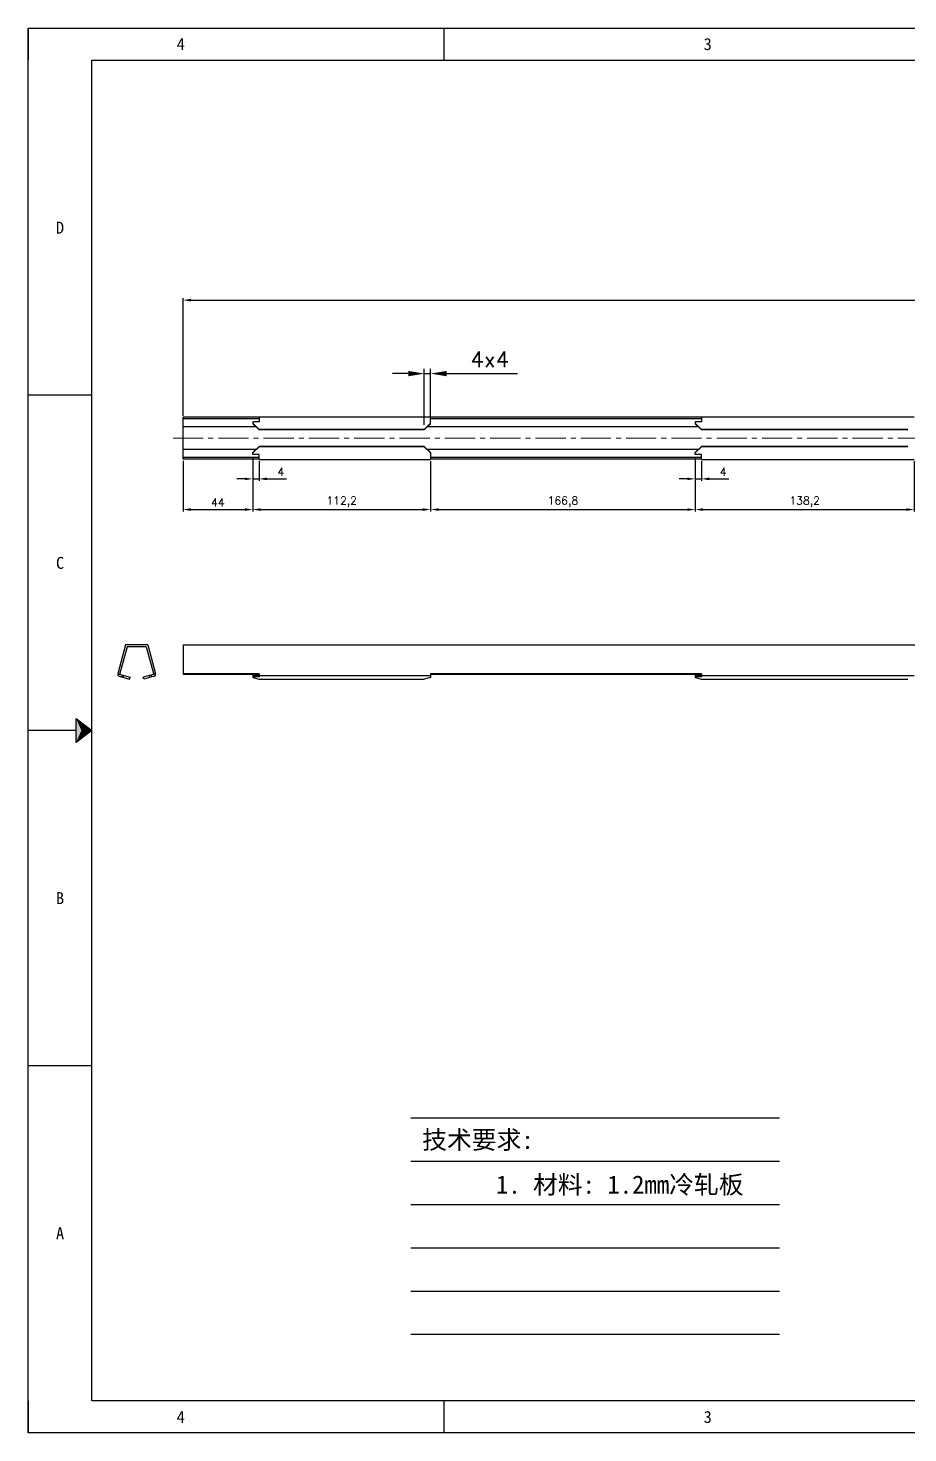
# Model space of a CAD drawing. Header units: millimetres. Extents: x -4018 to 8419, y 14505 to 19318.
# Drawn here: x 1517 to 2071, y 14527 to 15413 of the extents above; entities that cross this region are included whole.
import ezdxf
from ezdxf.enums import TextEntityAlignment as Align

# ---------------------------------------------------------------- set-up
doc = ezdxf.new("R2010")
doc.units = ezdxf.units.MM
doc.linetypes.add('CENTER2', pattern=[28.575, 19.05, -3.175, 3.175, -3.175])
doc.linetypes.add('DOT', pattern=[0.25, 0, -0.25])
doc.layers.add('cen', color=1, linetype='CENTER2', lineweight=9)
doc.layers.add('dim', color=2, linetype='Continuous', lineweight=9)
doc.layers.add('print', color=30, linetype='Continuous')
doc.styles.add('Dartop', font='SIMFANG.TTF')
doc.styles.add('HZ', font='SimSun.ttf')
doc.styles.get("Standard").update_dxf_attribs({"font": 'txt', "bigfont": 'gbcbig.shx'})
doc.dimstyles.new('2-small', dxfattribs={"dimtxt": 10, "dimasz": 10, "dimexe": 3, "dimexo": 3, "dimgap": 4, "dimtad": 1, "dimtxsty": 'Standard', "dimcen": 5, "dimazin": 0, "dimtfac": 1, "dimtmove": 0, "dimatfit": 3, "dimfxl": 1, "dimarcsym": 0})
doc.dimstyles.new('small', dxfattribs={"dimtxt": 5, "dimasz": 5, "dimexe": 1.25, "dimexo": 1, "dimgap": 2, "dimtad": 1, "dimtxsty": 'Standard', "dimcen": 2.5, "dimadec": 0, "dimazin": 0, "dimtfac": 1, "dimtmove": 0, "dimatfit": 3, "dimfxl": 1, "dimarcsym": 0})

# ---------------------------------------------------------------- blocks, each defined once
blk = doc.blocks.new('*U3')
at = {"color": 254, "linetype": 'Continuous', "extrusion": (0, 0, -1)}
for points in [[(-0.833, 11), (-0.75, 10.812), (-0.75, 11.188)], [(-0.833, 11), (-0.75, 11.188), (-1, 11)], [(-0.833, 11), (-1, 11), (-0.75, 10.812)]]:
    blk.add_solid(points, dxfattribs=at)
blk = doc.blocks.new('*D51')
at = {"layer": 'Defpoints', "color": 0}
for p in [(2654.23, 15241.57), (1614.23, 15167.64), (2654.23, 15167.64)]:
    blk.add_point(p, dxfattribs=at)
at = {"layer": 'dim', "color": 0, "lineweight": -2}
for p, q in [((1614.23, 15168.64), (1614.23, 15242.82)), ((1619.23, 15241.57), (2649.23, 15241.57)), ((2654.23, 15168.64), (2654.23, 15242.82))]:
    blk.add_line(p, q, dxfattribs=at)
at = {"layer": 'dim', "color": 0}
for points in [[(1619.23, 15242.4), (1619.23, 15240.74), (1614.23, 15241.57)], [(2649.23, 15242.4), (2649.23, 15240.74), (2654.23, 15241.57)]]:
    blk.add_solid(points, dxfattribs=at)
at = {"layer": 'dim', "color": 0, "insert": (2134.23, 15246.07), "char_height": 5, "attachment_point": 5}
blk.add_mtext('1040', dxfattribs=at)
blk = doc.blocks.new('*D52')
at = {"layer": 'Defpoints', "color": 0}
for p in [(1614.23, 15141.21), (1658.23, 15141.21), (1658.23, 15109.41)]:
    blk.add_point(p, dxfattribs=at)
at = {"layer": 'dim', "color": 0, "lineweight": -2}
for p, q in [((1614.23, 15140.21), (1614.23, 15108.16)), ((1658.23, 15140.21), (1658.23, 15108.16)), ((1619.23, 15109.41), (1653.23, 15109.41))]:
    blk.add_line(p, q, dxfattribs=at)
at = {"layer": 'dim', "color": 0}
for points in [[(1619.23, 15110.24), (1619.23, 15108.57), (1614.23, 15109.41)], [(1653.23, 15110.24), (1653.23, 15108.57), (1658.23, 15109.41)]]:
    blk.add_solid(points, dxfattribs=at)
at = {"layer": 'dim', "color": 0, "insert": (1636.23, 15113.91), "char_height": 5, "attachment_point": 5}
blk.add_mtext('44', dxfattribs=at)
blk = doc.blocks.new('*D53')
at = {"layer": 'Defpoints', "color": 0}
for p in [(1658.23, 15140.21), (1770.43, 15140.91), (1770.43, 15109.41)]:
    blk.add_point(p, dxfattribs=at)
at = {"layer": 'dim', "color": 0, "lineweight": -2}
for p, q in [((1658.23, 15139.21), (1658.23, 15108.16)), ((1770.43, 15139.91), (1770.43, 15108.16)), ((1663.23, 15109.41), (1765.43, 15109.41))]:
    blk.add_line(p, q, dxfattribs=at)
at = {"layer": 'dim', "color": 0}
for points in [[(1663.23, 15110.24), (1663.23, 15108.57), (1658.23, 15109.41)], [(1765.43, 15110.24), (1765.43, 15108.57), (1770.43, 15109.41)]]:
    blk.add_solid(points, dxfattribs=at)
at = {"layer": 'dim', "color": 0, "insert": (1714.33, 15114.32), "char_height": 5, "attachment_point": 5}
blk.add_mtext('112,2', dxfattribs=at)
blk = doc.blocks.new('*D54')
at = {"layer": 'Defpoints', "color": 0}
for p in [(1770.43, 15140.91), (1937.23, 15140.91), (1937.23, 15109.41)]:
    blk.add_point(p, dxfattribs=at)
at = {"layer": 'dim', "color": 0, "lineweight": -2}
for p, q in [((1770.43, 15139.91), (1770.43, 15108.16)), ((1937.23, 15139.91), (1937.23, 15108.16)), ((1775.43, 15109.41), (1932.23, 15109.41))]:
    blk.add_line(p, q, dxfattribs=at)
at = {"layer": 'dim', "color": 0}
for points in [[(1775.43, 15110.24), (1775.43, 15108.57), (1770.43, 15109.41)], [(1932.23, 15110.24), (1932.23, 15108.57), (1937.23, 15109.41)]]:
    blk.add_solid(points, dxfattribs=at)
at = {"layer": 'dim', "color": 0, "insert": (1853.83, 15114.32), "char_height": 5, "attachment_point": 5}
blk.add_mtext('166,8', dxfattribs=at)
blk = doc.blocks.new('*D55')
at = {"layer": 'Defpoints', "color": 0}
for p in [(1937.23, 15141.21), (2075.43, 15140.91), (2075.43, 15109.41)]:
    blk.add_point(p, dxfattribs=at)
at = {"layer": 'dim', "color": 0, "lineweight": -2}
for p, q in [((1937.23, 15140.21), (1937.23, 15108.16)), ((2075.43, 15139.91), (2075.43, 15108.16)), ((1942.23, 15109.41), (2070.43, 15109.41))]:
    blk.add_line(p, q, dxfattribs=at)
at = {"layer": 'dim', "color": 0}
for points in [[(1942.23, 15110.24), (1942.23, 15108.57), (1937.23, 15109.41)], [(2070.43, 15110.24), (2070.43, 15108.57), (2075.43, 15109.41)]]:
    blk.add_solid(points, dxfattribs=at)
at = {"layer": 'dim', "color": 0, "insert": (2006.33, 15114.32), "char_height": 5, "attachment_point": 5}
blk.add_mtext('138,2', dxfattribs=at)
blk = doc.blocks.new('*D72')
at = {"layer": 'Defpoints', "color": 0}
for p in [(1770.43, 15195.18), (1766.43, 15159.97), (1770.43, 15163.83)]:
    blk.add_point(p, dxfattribs=at)
at = {"layer": 'dim', "color": 0, "lineweight": -2}
for p, q in [((1756.43, 15195.18), (1746.43, 15195.18)), ((1766.43, 15162.97), (1766.43, 15198.18)), ((1766.43, 15195.18), (1770.43, 15195.18)), ((1770.43, 15166.83), (1770.43, 15198.18)), ((1780.43, 15195.18), (1825.1, 15195.18))]:
    blk.add_line(p, q, dxfattribs=at)
at = {"layer": 'dim', "color": 0}
for points in [[(1756.43, 15196.85), (1756.43, 15193.51), (1766.43, 15195.18)], [(1780.43, 15196.85), (1780.43, 15193.51), (1770.43, 15195.18)]]:
    blk.add_solid(points, dxfattribs=at)
at = {"layer": 'dim', "color": 0, "insert": (1807.77, 15204.18), "char_height": 10, "attachment_point": 5}
blk.add_mtext('4x4', dxfattribs=at)
blk = doc.blocks.new('*D120')
at = {"layer": 'Defpoints', "color": 0}
for p in [(1658.23, 15143.21), (1662.23, 15140.91), (1662.23, 15128.77)]:
    blk.add_point(p, dxfattribs=at)
at = {"layer": 'dim', "color": 0, "lineweight": -2}
for p, q in [((1658.23, 15142.21), (1658.23, 15127.52)), ((1662.23, 15139.91), (1662.23, 15127.52)), ((1653.23, 15128.77), (1648.23, 15128.77)), ((1658.23, 15128.77), (1662.23, 15128.77)), ((1667.23, 15128.77), (1679.57, 15128.77))]:
    blk.add_line(p, q, dxfattribs=at)
at = {"layer": 'dim', "color": 0}
for points in [[(1653.23, 15129.6), (1653.23, 15127.93), (1658.23, 15128.77)], [(1667.23, 15129.6), (1667.23, 15127.93), (1662.23, 15128.77)]]:
    blk.add_solid(points, dxfattribs=at)
at = {"layer": 'dim', "color": 0, "insert": (1675.9, 15133.27), "char_height": 5, "attachment_point": 5}
blk.add_mtext('4', dxfattribs=at)
blk = doc.blocks.new('*D125')
at = {"layer": 'Defpoints', "color": 0}
for p in [(1937.23, 15143.21), (1941.23, 15140.91), (1941.23, 15128.77)]:
    blk.add_point(p, dxfattribs=at)
at = {"layer": 'dim', "color": 0, "lineweight": -2}
for p, q in [((1937.23, 15142.21), (1937.23, 15127.52)), ((1941.23, 15139.91), (1941.23, 15127.52)), ((1932.23, 15128.77), (1927.23, 15128.77)), ((1937.23, 15128.77), (1941.23, 15128.77)), ((1946.23, 15128.77), (1958.57, 15128.77))]:
    blk.add_line(p, q, dxfattribs=at)
at = {"layer": 'dim', "color": 0}
for points in [[(1932.23, 15129.6), (1932.23, 15127.93), (1937.23, 15128.77)], [(1946.23, 15129.6), (1946.23, 15127.93), (1941.23, 15128.77)]]:
    blk.add_solid(points, dxfattribs=at)
at = {"layer": 'dim', "color": 0, "insert": (1954.9, 15133.27), "char_height": 5, "attachment_point": 5}
blk.add_mtext('4', dxfattribs=at)

msp = doc.modelspace()

# ---------------------------------------------------------------- linework, layer by layer
at = {"color": 0, "linetype": 'DOT'}
for p, q in [((1516.532, 15413.182), (2776.118, 15413.182)), ((1516.532, 14546.989), (1516.532, 15393.038)), ((2776.118, 14526.845), (1516.532, 14526.845))]:
    msp.add_line(p, q, dxfattribs=at)
at = {"color": 0}
for p, q in [((1516.532, 15413.182), (1516.532, 15393.038)), ((1516.532, 15413.182), (1516.532, 15413.182)), ((1778.989, 15393.038), (1778.989, 15413.182)), ((1556.82, 14546.989), (1556.82, 15393.038)), ((1556.82, 15393.038), (2755.974, 15393.038)), ((1556.82, 15181.526), (1516.532, 15181.526)), ((1546.748, 14970.014), (1516.532, 14970.014)), ((1556.82, 14758.502), (1516.532, 14758.502)), ((1516.532, 14546.989), (1516.532, 14526.845)), ((2755.974, 14546.989), (1556.82, 14546.989)), ((1778.989, 14526.845), (1778.989, 14546.989)), ((1516.532, 14526.845), (1516.532, 14526.845))]:
    msp.add_line(p, q, dxfattribs=at)
for p, q in [((1614.233, 15141.21), (1614.233, 15167.642)), ((1662.233, 15167.642), (1614.233, 15167.642)), ((1662.233, 15166.603), (1614.233, 15166.603)), ((1662.233, 15167.942), (1770.433, 15167.942)), ((1662.233, 15167.942), (1662.233, 15164.796)), ((1770.433, 15163.519), (1770.433, 15167.942)), ((1941.233, 15167.642), (1770.433, 15167.642)), ((1941.233, 15166.603), (1770.433, 15166.603)), ((1941.233, 15167.942), (2075.433, 15167.942)), ((1941.233, 15167.942), (1941.233, 15164.796)), ((1660.279, 15161.545), (1614.233, 15161.545)), ((1658.233, 15164.796), (1658.233, 15163.522)), ((1662.233, 15164.796), (1658.233, 15164.796)), ((1658.233, 15163.832), (1662.233, 15159.966)), ((1658.233, 15163.522), (1662.233, 15159.656)), ((1662.233, 15159.656), (1662.233, 15159.966)), ((1766.433, 15159.966), (1662.233, 15159.966)), ((1766.433, 15159.656), (1662.233, 15159.656)), ((1770.433, 15163.83), (1766.433, 15159.966)), ((1770.433, 15163.519), (1766.433, 15159.656)), ((1766.433, 15159.656), (1766.433, 15159.966)), ((1939.283, 15161.545), (1768.389, 15161.545)), ((1770.433, 15163.594), (1770.433, 15163.519)), ((1941.233, 15164.796), (1937.233, 15164.796)), ((1937.233, 15164.796), (1937.233, 15163.53)), ((1937.233, 15163.83), (1941.233, 15159.966)), ((1937.233, 15163.53), (1941.233, 15159.656)), ((2071.433, 15159.966), (1941.233, 15159.966)), ((1941.233, 15159.656), (1941.233, 15159.966)), ((2071.433, 15159.656), (1941.233, 15159.656)), ((1658.233, 15145.409), (1662.233, 15149.275)), ((1658.233, 15145.099), (1662.233, 15148.965)), ((1766.433, 15149.275), (1662.233, 15149.275)), ((1662.233, 15149.275), (1662.233, 15148.965)), ((1766.433, 15148.965), (1662.233, 15148.965)), ((1770.433, 15145.412), (1766.433, 15149.275)), ((1766.433, 15149.275), (1766.433, 15148.965)), ((1770.433, 15145.101), (1766.433, 15148.965)), ((1937.233, 15145.401), (1941.233, 15149.275)), ((1937.233, 15145.101), (1941.233, 15148.965)), ((2071.433, 15149.275), (1941.233, 15149.275)), ((1941.233, 15149.275), (1941.233, 15148.965)), ((2071.433, 15148.965), (1941.233, 15148.965)), ((1660.279, 15147.386), (1614.233, 15147.386)), ((1662.233, 15142.249), (1614.233, 15142.249)), ((1614.233, 15142.249), (1614.233, 15141.21)), ((1662.233, 15141.21), (1614.233, 15141.21)), ((1658.233, 15144.135), (1658.233, 15145.409)), ((1662.233, 15144.135), (1658.233, 15144.135)), ((1662.233, 15140.989), (1662.233, 15144.135)), ((1662.233, 15140.91), (1770.433, 15140.91)), ((1939.283, 15147.386), (1768.389, 15147.386)), ((1770.433, 15145.412), (1770.433, 15140.989)), ((1941.233, 15142.249), (1770.433, 15142.249)), ((1941.233, 15141.21), (1770.433, 15141.21)), ((1937.233, 15144.135), (1937.233, 15145.401)), ((1941.233, 15144.135), (1937.233, 15144.135)), ((1941.233, 15140.989), (1941.233, 15144.135)), ((1941.233, 15140.91), (2075.433, 15140.91)), ((1578.009, 15024.083), (1573.091, 15005.731)), ((1592.009, 15024.083), (1578.009, 15024.083)), ((1592.009, 15024.083), (1596.926, 15005.731)), ((1614.233, 15024.083), (2654.233, 15024.083)), ((1614.233, 15024.083), (1614.233, 15005.42)), ((1578.93, 15022.883), (1574.25, 15005.42)), ((1591.088, 15022.883), (1578.93, 15022.883)), ((1591.088, 15022.883), (1595.767, 15005.42)), ((1573.091, 15005.731), (1580.819, 15003.66)), ((1596.926, 15005.731), (1589.199, 15003.66)), ((1662.233, 15005.731), (1614.233, 15005.731)), ((1662.233, 15005.731), (1662.233, 15003.795)), ((1770.433, 15005.731), (1770.433, 15003.536)), ((1937.233, 15005.731), (1770.433, 15005.731)), ((1941.233, 15005.731), (1893.233, 15005.731)), ((1941.233, 15005.731), (1941.233, 15003.795)), ((1573.94, 15004.261), (1580.508, 15002.501)), ((1575.989, 15004.954), (1575.679, 15003.795)), ((1576.644, 15003.536), (1576.955, 15004.695)), ((1580.508, 15002.501), (1580.819, 15003.66)), ((1589.51, 15002.501), (1589.199, 15003.66)), ((1596.078, 15004.261), (1589.51, 15002.501)), ((1593.373, 15003.536), (1593.063, 15004.695)), ((1594.029, 15004.954), (1594.339, 15003.795)), ((1662.233, 15005.42), (1614.233, 15005.42)), ((1658.233, 15004.954), (1658.233, 15003.536)), ((1658.233, 15004.954), (1662.233, 15004.954)), ((1662.233, 15003.795), (1658.233, 15003.795)), ((1658.233, 15003.536), (1662.233, 15002.501)), ((1770.433, 15004.504), (1662.233, 15004.504)), ((1662.233, 15002.501), (1766.433, 15002.501)), ((1770.433, 15003.536), (1766.433, 15002.501)), ((1937.233, 15005.42), (1770.433, 15005.42)), ((1941.233, 15005.42), (1893.233, 15005.42)), ((1937.233, 15004.954), (1937.233, 15003.536)), ((1937.233, 15004.954), (1941.233, 15004.954)), ((1941.233, 15003.795), (1937.233, 15003.795)), ((1937.233, 15003.536), (1941.233, 15002.501)), ((2075.433, 15004.504), (1941.233, 15004.504)), ((1941.233, 15002.501), (2071.433, 15002.501))]:
    msp.add_line(p, q)
msp.add_lwpolyline([(1556.82, 14970.014), (1546.748, 14962.46), (1546.748, 14977.568), (1556.82, 14970.014)], close=True, dxfattribs=at)
for centre, radius, start, end in [((1574.25, 15005.42), 1.2, 165, 255), ((1574.863, 15005.774), 0.5, 165, 255), ((1595.155, 15005.774), 0.5, 285, 15), ((1595.767, 15005.42), 1.2, 285, 15)]:
    msp.add_arc(centre, radius, start, end)
at = {"layer": 'cen'}
msp.add_line((1607.942, 15154.465), (2758.449, 15154.465), dxfattribs=at)
at = {"layer": 'Defpoints'}
for p, q in [((1758.028, 14725.545), (1990.547, 14725.545)), ((1758.028, 14698.245), (1990.547, 14698.245)), ((1758.028, 14698.245), (1990.547, 14698.245)), ((1758.028, 14670.945), (1990.547, 14670.945)), ((1758.028, 14643.645), (1990.547, 14643.645)), ((1758.028, 14616.345), (1990.547, 14616.345)), ((1758.028, 14589.045), (1990.547, 14589.045))]:
    msp.add_line(p, q, dxfattribs=at)
at = {"layer": 'print'}
msp.add_lwpolyline([(1516.532, 15413.182), (2796.262, 15413.182), (2796.262, 14526.845), (1516.532, 14526.845)], close=True, dxfattribs=at)

# ---------------------------------------------------------------- block references
at = {"color": 0, "linetype": 'Continuous', "xscale": 40.28805309813855, "yscale": 40.28805309843684, "zscale": 40.28805309843723}
msp.add_blockref('*U3', (1516.532, 14526.845), dxfattribs=at)

# ---------------------------------------------------------------- texts
at = {"color": 0, "style": 'Dartop'}
for s, p in [('4', (1612.8, 15403.11)), ('3', (1945.177, 15403.11)), ('D', (1536.676, 15287.282)), ('C', (1536.676, 15075.77)), ('B', (1536.676, 14864.258)), ('A', (1536.676, 14652.745)), ('4', (1612.8, 14536.917)), ('3', (1945.177, 14536.917))]:
    msp.add_text(s, height=7.554, dxfattribs=at).set_placement(p, align=Align.MIDDLE_CENTER)
at = {"style": 'HZ'}
for s, p in [('技术要求:', (1800.255, 14711.767)), ('     1. 材料: 1.2mm冷轧板', (1870.189, 14683.524))]:
    msp.add_text(s, height=11.466, dxfattribs=at).set_placement(p, align=Align.MIDDLE_CENTER)

# ---------------------------------------------------------------- dimensions: what is measured, and where the dimension line sits
at = {"layer": 'dim'}
for base, p1, p2, picture, middle in [((2654.233, 15241.569), (1614.233, 15167.642), (2654.233, 15167.642), '*D51', (2134.233, 15246.069)), ((1658.233, 15109.408), (1614.233, 15141.21), (1658.233, 15141.21), '*D52', (1636.233, 15113.908)), ((1662.233, 15128.768), (1658.233, 15143.208), (1662.233, 15140.91), '*D120', (1675.9, 15133.268)), ((1770.433, 15109.408), (1658.233, 15140.21), (1770.433, 15140.91), '*D53', (1714.333, 15114.325)), ((1937.233, 15109.408), (1770.433, 15140.91), (1937.233, 15140.91), '*D54', (1853.833, 15114.325)), ((1941.233, 15128.768), (1937.233, 15143.208), (1941.233, 15140.91), '*D125', (1954.9, 15133.268)), ((2075.433, 15109.408), (1937.233, 15141.21), (2075.433, 15140.91), '*D55', (2006.333, 15114.325))]:
    dim = msp.add_linear_dim(base=base, p1=p1, p2=p2, dimstyle='small', override={"dimpost": '\\X'}, dxfattribs=at)
    dim.commit()
    dim.dimension.update_dxf_attribs({"geometry": picture, "text_midpoint": middle})
dim = msp.add_linear_dim(base=(1770.433, 15195.18), p1=(1766.433, 15159.966), p2=(1770.433, 15163.83), text='4x4', dimstyle='2-small', override={"dimpost": '\\X'}, dxfattribs=at)
dim.commit()
dim.dimension.update_dxf_attribs({"geometry": '*D72', "text_midpoint": (1807.767, 15204.18)})

doc.saveas('drawing.dxf')
